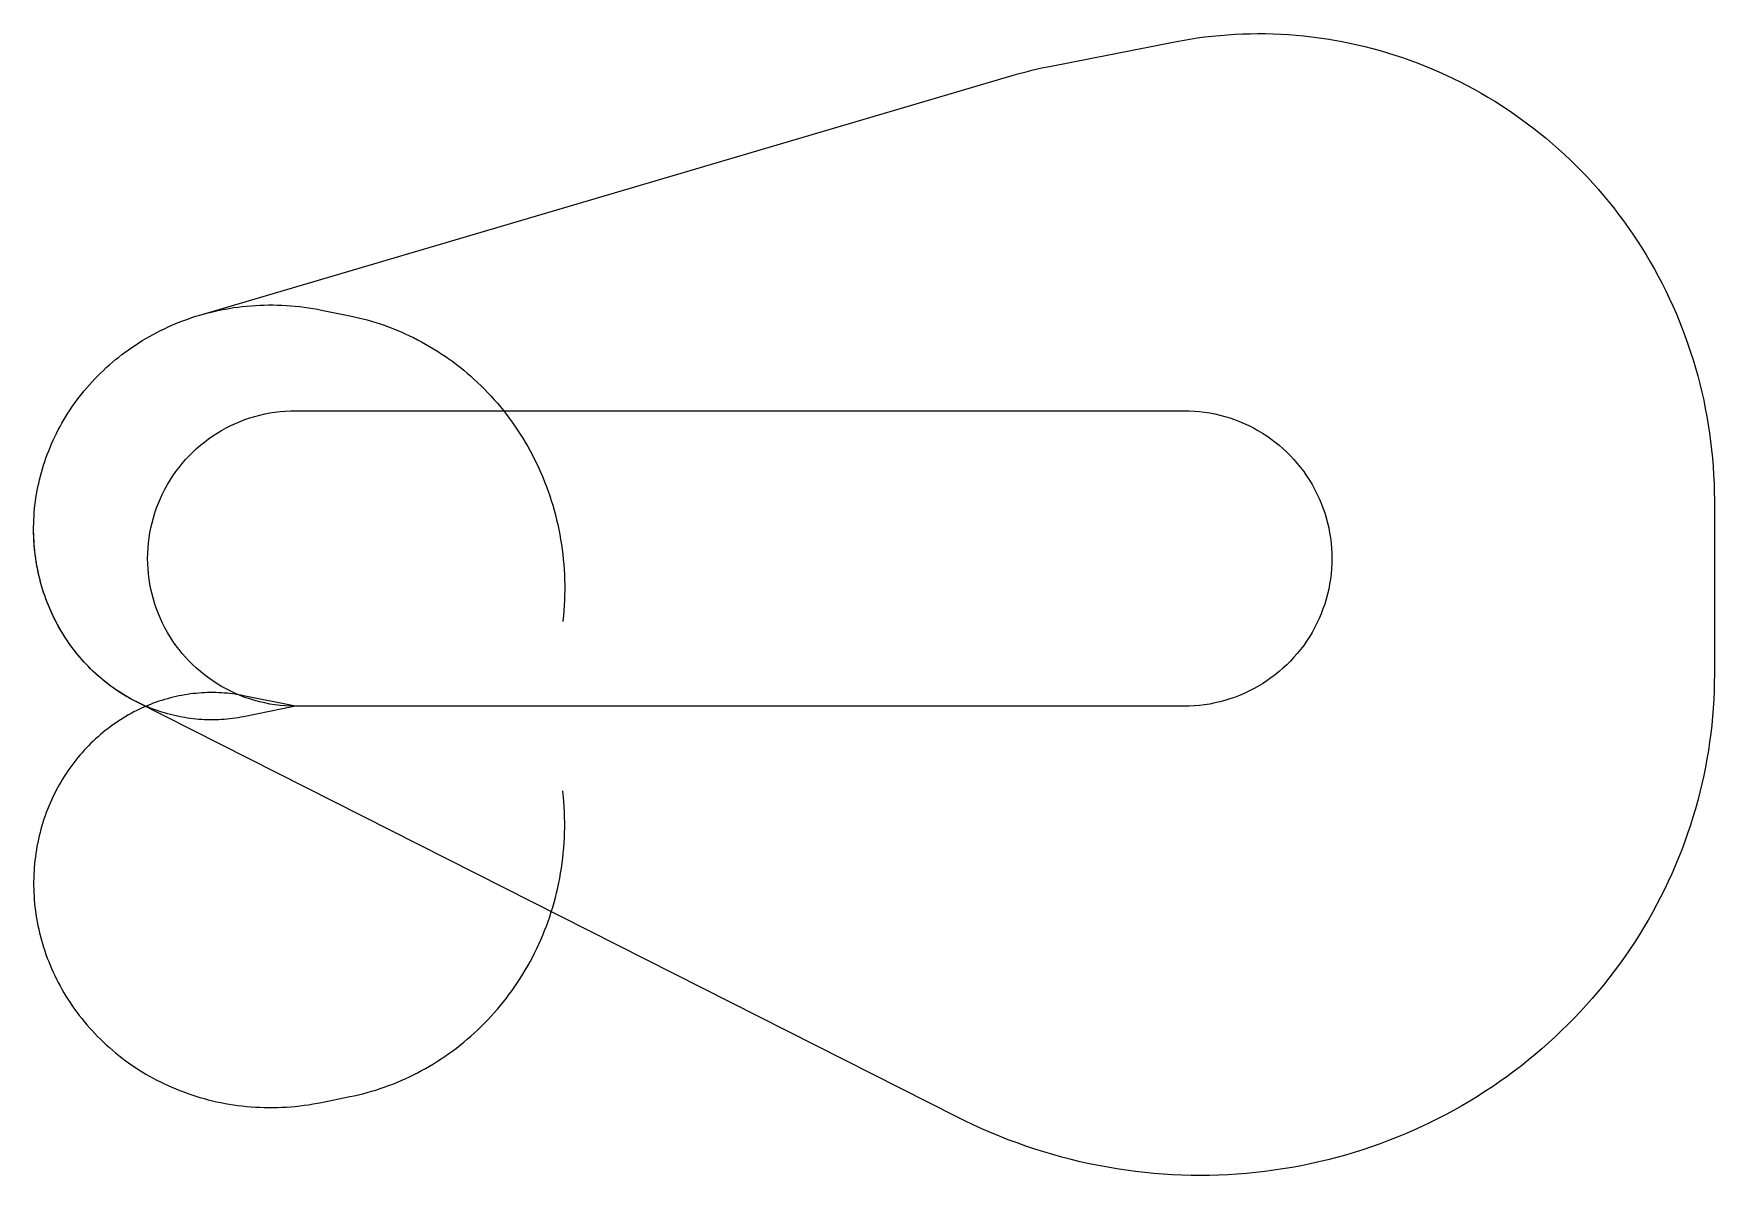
# Model space of a CAD drawing. Header units: metres. Extents: x -7268 to 39373, y -13027 to 18676.
import ezdxf

# ---------------------------------------------------------------- set-up
doc = ezdxf.new("R2010")
doc.units = ezdxf.units.M

msp = doc.modelspace()

# ---------------------------------------------------------------- linework, layer by layer
at = {"layer": 'NorminalTrack', "color": 1}
msp.add_lwpolyline([(0, 0), (0, 0), (-143, 2), (-286, 10), (-429, 22), (-571, 40), (-712, 62), (-853, 90), (-993, 122), (-1131, 159), (-1268, 201), (-1403, 247), (-1537, 299), (-1669, 355), (-1799, 415), (-1926, 480), (-2051, 550), (-2174, 623), (-2294, 701), (-2412, 784), (-2526, 870), (-2637, 960), (-2745, 1054), (-2850, 1152), (-2951, 1253), (-3049, 1358), (-3143, 1466), (-3233, 1577), (-3319, 1691), (-3402, 1809), (-3480, 1929), (-3553, 2051), (-3623, 2177), (-3688, 2304), (-3748, 2434), (-3804, 2566), (-3856, 2700), (-3902, 2835), (-3944, 2972), (-3981, 3110), (-4013, 3250), (-4041, 3391), (-4063, 3532), (-4081, 3674), (-4093, 3817), (-4100, 3960), (-4103, 4103), (-4100, 4246), (-4093, 4389), (-4081, 4532), (-4063, 4674), (-4041, 4815), (-4013, 4956), (-3981, 5096), (-3944, 5234), (-3902, 5371), (-3856, 5506), (-3804, 5640), (-3748, 5772), (-3688, 5902), (-3623, 6029), (-3553, 6154), (-3480, 6277), (-3402, 6397), (-3319, 6515), (-3233, 6629), (-3143, 6740), (-3049, 6848), (-2951, 6953), (-2850, 7054), (-2745, 7152), (-2637, 7246), (-2526, 7336), (-2412, 7422), (-2294, 7505), (-2174, 7583), (-2051, 7656), (-1926, 7726), (-1799, 7791), (-1669, 7851), (-1537, 7907), (-1403, 7959), (-1268, 8005), (-1131, 8047), (-993, 8084), (-853, 8116), (-712, 8144), (-571, 8166), (-429, 8184), (-286, 8196), (-143, 8203), (0, 8206), (0, 8206), (24656, 8206), (24656, 8206), (24800, 8203), (24943, 8196), (25085, 8184), (25227, 8166), (25369, 8144), (25509, 8116), (25649, 8084), (25787, 8047), (25924, 8005), (26060, 7959), (26193, 7907), (26325, 7851), (26455, 7791), (26583, 7726), (26708, 7656), (26831, 7583), (26951, 7505), (27068, 7422), (27182, 7336), (27294, 7246), (27402, 7152), (27507, 7054), (27608, 6953), (27706, 6848), (27799, 6740), (27890, 6629), (27976, 6515), (28058, 6397), (28136, 6277), (28210, 6154), (28279, 6029), (28344, 5902), (28405, 5772), (28461, 5640), (28512, 5506), (28559, 5371), (28600, 5234), (28638, 5096), (28670, 4956), (28697, 4815), (28719, 4674), (28737, 4532), (28749, 4389), (28757, 4246), (28759, 4103), (28757, 3960), (28749, 3817), (28737, 3674), (28719, 3532), (28697, 3391), (28670, 3250), (28638, 3110), (28600, 2972), (28559, 2835), (28512, 2700), (28461, 2566), (28405, 2434), (28344, 2304), (28279, 2177), (28210, 2051), (28136, 1929), (28058, 1809), (27976, 1691), (27890, 1577), (27799, 1466), (27706, 1358), (27608, 1253), (27507, 1152), (27402, 1054), (27294, 960), (27182, 870), (27068, 784), (26951, 701), (26831, 623), (26708, 550), (26583, 480), (26455, 415), (26325, 355), (26193, 299), (26060, 247), (25924, 201), (25787, 159), (25649, 122), (25509, 90), (25369, 62), (25227, 40), (25085, 22), (24943, 10), (24800, 2), (24656, 0), (0, 0)], dxfattribs=at)
at = {"layer": 'WindSpiral', "color": 5}
for points in [[(0, 0), (-1448, -293), (-1522, -307), (-1596, -320), (-1671, -332), (-1747, -343), (-1823, -352), (-1899, -360), (-1976, -366), (-2053, -372), (-2130, -376), (-2208, -378), (-2286, -380), (-2364, -380), (-2443, -378), (-2522, -375), (-2601, -371), (-2680, -365), (-2759, -358), (-2838, -350), (-2917, -340), (-2997, -329), (-3076, -316), (-3156, -302), (-3235, -287), (-3315, -270), (-3394, -251), (-3473, -231), (-3553, -210), (-3632, -187), (-3710, -163), (-3789, -137), (-3867, -110), (-3946, -82), (-4023, -52), (-4101, -20), (-4178, 12), (-4255, 47), (-4332, 83), (-4408, 120), (-4483, 158), (-4559, 198), (-4633, 240), (-4707, 283), (-4781, 327), (-4854, 373), (-4927, 420), (-4998, 469), (-5070, 519), (-5140, 570), (-5210, 623), (-5279, 677), (-5347, 732), (-5415, 789), (-5481, 847), (-5547, 906), (-5612, 967), (-5676, 1029), (-5739, 1092), (-5801, 1157), (-5863, 1223), (-5923, 1290), (-5982, 1358), (-6040, 1428), (-6097, 1498), (-6154, 1570), (-6208, 1643), (-6262, 1717), (-6315, 1793), (-6366, 1869), (-6417, 1947), (-6466, 2025), (-6513, 2105), (-6560, 2186), (-6605, 2267), (-6649, 2350), (-6691, 2434), (-6732, 2518), (-6772, 2604), (-6811, 2690), (-6848, 2778), (-6883, 2866), (-6917, 2955), (-6950, 3045), (-6981, 3136), (-7011, 3227), (-7039, 3319), (-7065, 3412), (-7090, 3506), (-7114, 3600), (-7135, 3695), (-7155, 3790), (-7174, 3886), (-7191, 3983), (-7206, 4080), (-7220, 4178), (-7232, 4276), (-7242, 4374), (-7251, 4473), (-7257, 4573), (-7263, 4672), (-7266, 4772), (-7268, 4873), (-7267, 4973), (-7266, 5074), (-7262, 5175), (-7257, 5276), (-7249, 5377), (-7240, 5479), (-7230, 5580), (-7217, 5682), (-7203, 5783), (-7186, 5885), (-7168, 5986), (-7149, 6088), (-7127, 6189), (-7104, 6290), (-7078, 6391), (-7051, 6492), (-7022, 6592), (-6992, 6692), (-6959, 6792), (-6925, 6892), (-6888, 6991), (-6850, 7089), (-6811, 7188), (-6769, 7285), (-6726, 7383), (-6680, 7479), (-6633, 7576), (-6585, 7671), (-6534, 7766), (-6482, 7860), (-6428, 7954), (-6372, 8046), (-6314, 8138), (-6255, 8229), (-6194, 8320), (-6131, 8409), (-6067, 8498), (-6000, 8585), (-5933, 8672), (-5863, 8757), (-5792, 8842), (-5719, 8925), (-5645, 9008), (-5569, 9089), (-5491, 9169), (-5412, 9248), (-5332, 9326), (-5250, 9402), (-5166, 9477), (-5081, 9551), (-4994, 9624), (-4906, 9695), (-4817, 9765), (-4726, 9833), (-4634, 9900), (-4540, 9965), (-4445, 10029), (-4349, 10091), (-4251, 10152), (-4152, 10212), (-4052, 10269), (-3951, 10325), (-3849, 10379), (-3745, 10432), (-3640, 10483), (-3535, 10532), (-3428, 10580), (-3320, 10625), (-3211, 10669), (-3101, 10711), (-2990, 10751), (-2878, 10790), (-2766, 10826), (-2652, 10861), (-2652, 10861), (19883, 17510), (20077, 17565), (20272, 17617), (20468, 17666), (20666, 17712), (20864, 17754), (20926, 17766), (24400, 18449), (24607, 18488), (24814, 18523), (25022, 18555), (25230, 18583), (25440, 18607), (25650, 18628), (25860, 18645), (26072, 18658), (26283, 18668), (26495, 18674), (26707, 18676), (26920, 18675), (27133, 18670), (27346, 18661), (27559, 18649), (27772, 18632), (27984, 18612), (28197, 18588), (28410, 18561), (28622, 18530), (28834, 18495), (29045, 18456), (29256, 18414), (29467, 18367), (29677, 18318), (29886, 18264), (30095, 18207), (30302, 18146), (30509, 18081), (30715, 18013), (30920, 17940), (31124, 17865), (31327, 17785), (31529, 17702), (31729, 17616), (31928, 17526), (32126, 17432), (32322, 17335), (32517, 17234), (32710, 17130), (32901, 17022), (33091, 16911), (33279, 16796), (33465, 16678), (33650, 16556), (33832, 16432), (34012, 16304), (34191, 16172), (34367, 16038), (34541, 15900), (34713, 15759), (34882, 15615), (35049, 15468), (35214, 15317), (35376, 15164), (35536, 15008), (35693, 14849), (35848, 14687), (36000, 14522), (36149, 14354), (36295, 14183), (36439, 14010), (36579, 13834), (36717, 13656), (36852, 13474), (36983, 13291), (37112, 13105), (37237, 12916), (37359, 12725), (37478, 12532), (37594, 12337), (37707, 12139), (37816, 11939), (37921, 11737), (38024, 11533), (38122, 11327), (38218, 11119), (38310, 10910), (38398, 10698), (38482, 10485), (38563, 10270), (38640, 10053), (38714, 9835), (38784, 9616), (38850, 9395), (38912, 9172), (38970, 8949), (39025, 8724), (39076, 8498), (39122, 8270), (39165, 8042), (39204, 7813), (39239, 7583), (39270, 7352), (39297, 7121), (39320, 6889), (39338, 6656), (39353, 6422), (39364, 6188), (39371, 5954), (39373, 5720), (39373, 5689), (39373, 890), (39371, 655), (39365, 420), (39355, 184), (39340, -51), (39322, -286), (39299, -521), (39273, -756), (39242, -990), (39207, -1225), (39168, -1459), (39124, -1692), (39077, -1925), (39025, -2157), (38970, -2389), (38910, -2619), (38846, -2849), (38779, -3078), (38707, -3306), (38631, -3533), (38551, -3759), (38467, -3984), (38379, -4207), (38287, -4429), (38191, -4650), (38091, -4869), (37987, -5087), (37879, -5303), (37768, -5517), (37652, -5730), (37533, -5940), (37410, -6149), (37283, -6356), (37153, -6561), (37019, -6764), (36881, -6964), (36740, -7162), (36595, -7358), (36446, -7552), (36294, -7743), (36138, -7932), (35979, -8118), (35817, -8302), (35651, -8482), (35482, -8661), (35310, -8836), (35134, -9008), (34956, -9178), (34774, -9344), (34589, -9508), (34401, -9668), (34210, -9826), (34017, -9980), (33820, -10131), (33621, -10278), (33419, -10422), (33214, -10563), (33006, -10700), (32796, -10834), (32584, -10965), (32369, -11091), (32151, -11214), (31932, -11333), (31710, -11449), (31485, -11561), (31259, -11669), (31031, -11773), (30800, -11873), (30568, -11969), (30334, -12062), (30098, -12150), (29860, -12234), (29620, -12314), (29379, -12390), (29137, -12462), (28893, -12530), (28647, -12593), (28401, -12652), (28153, -12707), (27903, -12758), (27653, -12804), (27402, -12846), (27150, -12884), (26897, -12917), (26643, -12946), (26388, -12971), (26133, -12991), (25877, -13007), (25621, -13018), (25365, -13025), (25108, -13027), (24850, -13025), (24593, -13018), (24336, -13007), (24078, -12991), (23821, -12971), (23564, -12946), (23306, -12916), (23050, -12883), (22793, -12844), (22538, -12802), (22282, -12754), (22027, -12702), (21773, -12646), (21520, -12585), (21268, -12520), (21016, -12450), (20766, -12376), (20517, -12297), (20269, -12214), (20022, -12127), (19776, -12035), (19532, -11939), (19289, -11839), (19048, -11734), (18809, -11625), (18571, -11511), (18370, -11411), (-4430, 131), (-4505, 170), (-4580, 210), (-4655, 252), (-4729, 296), (-4802, 340), (-4875, 387), (-4947, 434), (-5019, 483), (-5090, 533), (-5160, 585), (-5230, 638), (-5299, 693), (-5367, 748), (-5434, 806), (-5500, 864), (-5566, 924), (-5631, 985), (-5694, 1047), (-5757, 1111), (-5819, 1176), (-5880, 1242), (-5940, 1309), (-5999, 1378), (-6057, 1448), (-6114, 1519), (-6170, 1591), (-6224, 1665), (-6278, 1739), (-6330, 1815), (-6381, 1891), (-6431, 1969), (-6479, 2048), (-6527, 2128), (-6573, 2209), (-6618, 2291), (-6661, 2374), (-6703, 2458), (-6744, 2543), (-6784, 2629), (-6822, 2716), (-6858, 2803), (-6893, 2892), (-6927, 2981), (-6959, 3071), (-6990, 3162), (-7019, 3254), (-7046, 3346), (-7073, 3439), (-7097, 3533), (-7120, 3627), (-7141, 3722), (-7161, 3818), (-7179, 3914), (-7196, 4011), (-7210, 4108), (-7224, 4206), (-7235, 4304), (-7245, 4403), (-7253, 4502), (-7259, 4601), (-7264, 4701), (-7267, 4801), (-7268, 4902), (-7268, 4917)], [(0, 0), (-1448, -293), (-1522, -307), (-1596, -320), (-1671, -332), (-1747, -343), (-1823, -352), (-1899, -360), (-1976, -366), (-2053, -372), (-2130, -376), (-2208, -378), (-2286, -380), (-2364, -380), (-2443, -378), (-2522, -375), (-2601, -371), (-2680, -365), (-2759, -358), (-2838, -350), (-2917, -340), (-2997, -329), (-3076, -316), (-3156, -302), (-3235, -287), (-3315, -270), (-3394, -251), (-3473, -231), (-3553, -210), (-3632, -187), (-3710, -163), (-3789, -137), (-3867, -110), (-3946, -82), (-4023, -52), (-4101, -20), (-4178, 12), (-4255, 47), (-4332, 83), (-4408, 120), (-4483, 158), (-4559, 198), (-4633, 240), (-4707, 283), (-4781, 327), (-4854, 373), (-4927, 420), (-4998, 469), (-5070, 519), (-5140, 570), (-5210, 623), (-5279, 677), (-5347, 732), (-5415, 789), (-5481, 847), (-5547, 906), (-5612, 967), (-5676, 1029), (-5739, 1092), (-5801, 1157), (-5863, 1223), (-5923, 1290), (-5982, 1358), (-6040, 1428), (-6097, 1498), (-6154, 1570), (-6208, 1643), (-6262, 1717), (-6315, 1793), (-6366, 1869), (-6417, 1947), (-6466, 2025), (-6513, 2105), (-6560, 2186), (-6605, 2267), (-6649, 2350), (-6691, 2434), (-6732, 2518), (-6772, 2604), (-6811, 2690), (-6848, 2778), (-6883, 2866), (-6917, 2955), (-6950, 3045), (-6981, 3136), (-7011, 3227), (-7039, 3319), (-7065, 3412), (-7090, 3506), (-7114, 3600), (-7135, 3695), (-7155, 3790), (-7174, 3886), (-7191, 3983), (-7206, 4080), (-7220, 4178), (-7232, 4276), (-7242, 4374), (-7251, 4473), (-7257, 4573), (-7263, 4672), (-7266, 4772), (-7268, 4873), (-7267, 4973), (-7266, 5074), (-7262, 5175), (-7257, 5276), (-7249, 5377), (-7240, 5479), (-7230, 5580), (-7217, 5682), (-7203, 5783), (-7186, 5885), (-7168, 5986), (-7149, 6088), (-7127, 6189), (-7104, 6290), (-7078, 6391), (-7051, 6492), (-7022, 6592), (-6992, 6692), (-6959, 6792), (-6925, 6892), (-6888, 6991), (-6850, 7089), (-6811, 7188), (-6769, 7285), (-6726, 7383), (-6680, 7479), (-6633, 7576), (-6585, 7671), (-6534, 7766), (-6482, 7860), (-6428, 7954), (-6372, 8046), (-6314, 8138), (-6255, 8229), (-6194, 8320), (-6131, 8409), (-6067, 8498), (-6000, 8585), (-5933, 8672), (-5863, 8757), (-5792, 8842), (-5719, 8925), (-5645, 9008), (-5569, 9089), (-5491, 9169), (-5412, 9248), (-5332, 9326), (-5250, 9402), (-5166, 9477), (-5081, 9551), (-4994, 9624), (-4906, 9695), (-4817, 9765), (-4726, 9833), (-4634, 9900), (-4540, 9965), (-4445, 10029), (-4349, 10091), (-4251, 10152), (-4152, 10212), (-4052, 10269), (-3951, 10325), (-3849, 10379), (-3745, 10432), (-3640, 10483), (-3535, 10532), (-3428, 10580), (-3320, 10625), (-3211, 10669), (-3101, 10711), (-2990, 10751), (-2878, 10790), (-2766, 10826), (-2652, 10861), (-2538, 10893), (-2423, 10924), (-2307, 10953), (-2190, 10980), (-2073, 11005), (-1955, 11027), (-1837, 11048), (-1717, 11067), (-1598, 11084), (-1477, 11098), (-1357, 11111), (-1235, 11121), (-1114, 11130), (-992, 11136), (-870, 11140), (-747, 11142), (-624, 11142), (-501, 11140), (-378, 11135), (-254, 11129), (-131, 11120), (-7, 11109), (117, 11096), (240, 11080), (364, 11063), (487, 11043), (611, 11021), (719, 11000), (1509, 10840), (1629, 10815), (1749, 10787), (1869, 10758), (1988, 10726), (2108, 10692), (2226, 10656), (2345, 10617), (2463, 10577), (2580, 10534), (2697, 10489), (2814, 10443), (2929, 10394), (3044, 10342), (3159, 10289), (3273, 10234), (3385, 10177), (3498, 10117), (3609, 10056), (3719, 9992), (3829, 9926), (3937, 9859), (4045, 9789), (4152, 9717), (4257, 9643), (4361, 9568), (4465, 9490), (4567, 9411), (4668, 9329), (4767, 9246), (4865, 9160), (4962, 9073), (5058, 8984), (5152, 8893), (5245, 8801), (5337, 8706), (5426, 8610), (5515, 8512), (5602, 8413), (5687, 8311), (5770, 8208), (5852, 8104), (5933, 7997), (6011, 7890), (6088, 7780), (6163, 7669), (6236, 7557), (6307, 7443), (6377, 7328), (6444, 7211), (6510, 7093), (6574, 6973), (6635, 6853), (6695, 6731), (6753, 6607), (6808, 6483), (6862, 6357), (6913, 6230), (6962, 6102), (7010, 5973), (7054, 5843), (7097, 5712), (7138, 5580), (7176, 5447), (7212, 5314), (7246, 5179), (7277, 5043), (7306, 4907), (7333, 4770), (7357, 4632), (7380, 4494), (7399, 4355), (7417, 4216), (7431, 4076), (7444, 3935), (7454, 3794), (7461, 3653), (7466, 3511), (7469, 3369), (7469, 3227), (7467, 3084), (7462, 2942), (7455, 2799), (7445, 2656), (7433, 2513), (7418, 2370), (7416, 2352)], [(0, 0), (-1448, 293), (-1522, 307), (-1596, 320), (-1671, 332), (-1747, 343), (-1823, 352), (-1899, 360), (-1976, 366), (-2053, 372), (-2130, 376), (-2208, 378), (-2286, 380), (-2364, 380), (-2443, 378), (-2522, 375), (-2601, 371), (-2680, 365), (-2759, 358), (-2838, 350), (-2917, 340), (-2997, 329), (-3076, 316), (-3156, 302), (-3235, 287), (-3315, 270), (-3394, 251), (-3473, 231), (-3553, 210), (-3632, 187), (-3710, 163), (-3789, 137), (-3867, 110), (-3946, 82), (-4023, 52), (-4101, 20), (-4178, -12), (-4255, -47), (-4332, -83), (-4408, -120), (-4483, -158), (-4559, -198), (-4633, -240), (-4707, -283), (-4781, -327), (-4854, -373), (-4927, -420), (-4998, -469), (-5070, -519), (-5140, -570), (-5210, -623), (-5279, -677), (-5347, -732), (-5415, -789), (-5481, -847), (-5547, -906), (-5612, -967), (-5676, -1029), (-5739, -1092), (-5801, -1157), (-5863, -1223), (-5923, -1290), (-5982, -1358), (-6040, -1428), (-6097, -1498), (-6154, -1570), (-6208, -1643), (-6262, -1717), (-6315, -1793), (-6366, -1869), (-6417, -1947), (-6466, -2025), (-6513, -2105), (-6560, -2186), (-6605, -2267), (-6649, -2350), (-6691, -2434), (-6732, -2518), (-6772, -2604), (-6811, -2690), (-6848, -2778), (-6883, -2866), (-6917, -2955), (-6950, -3045), (-6981, -3136), (-7011, -3227), (-7039, -3319), (-7065, -3412), (-7090, -3506), (-7114, -3600), (-7135, -3695), (-7155, -3790), (-7174, -3886), (-7191, -3983), (-7206, -4080), (-7220, -4178), (-7232, -4276), (-7242, -4374), (-7251, -4473), (-7257, -4573), (-7263, -4672), (-7266, -4772), (-7268, -4873), (-7267, -4973), (-7266, -5074), (-7262, -5175), (-7257, -5276), (-7249, -5377), (-7240, -5479), (-7230, -5580), (-7217, -5682), (-7203, -5783), (-7186, -5885), (-7168, -5986), (-7149, -6088), (-7127, -6189), (-7104, -6290), (-7078, -6391), (-7051, -6492), (-7022, -6592), (-6992, -6692), (-6959, -6792), (-6925, -6892), (-6888, -6991), (-6850, -7089), (-6811, -7188), (-6769, -7285), (-6726, -7383), (-6680, -7479), (-6633, -7576), (-6585, -7671), (-6534, -7766), (-6482, -7860), (-6428, -7954), (-6372, -8046), (-6314, -8138), (-6255, -8229), (-6194, -8320), (-6131, -8409), (-6067, -8498), (-6000, -8585), (-5933, -8672), (-5863, -8757), (-5792, -8842), (-5719, -8925), (-5645, -9008), (-5569, -9089), (-5491, -9169), (-5412, -9248), (-5332, -9326), (-5250, -9402), (-5166, -9477), (-5081, -9551), (-4994, -9624), (-4906, -9695), (-4817, -9765), (-4726, -9833), (-4634, -9900), (-4540, -9965), (-4445, -10029), (-4349, -10091), (-4251, -10152), (-4152, -10212), (-4052, -10269), (-3951, -10325), (-3849, -10379), (-3745, -10432), (-3640, -10483), (-3535, -10532), (-3428, -10580), (-3320, -10625), (-3211, -10669), (-3101, -10711), (-2990, -10751), (-2878, -10790), (-2766, -10826), (-2652, -10861), (-2538, -10893), (-2423, -10924), (-2307, -10953), (-2190, -10980), (-2073, -11005), (-1955, -11027), (-1837, -11048), (-1717, -11067), (-1598, -11084), (-1477, -11098), (-1357, -11111), (-1235, -11121), (-1114, -11130), (-992, -11136), (-870, -11140), (-747, -11142), (-624, -11142), (-501, -11140), (-378, -11135), (-254, -11129), (-131, -11120), (-7, -11109), (117, -11096), (240, -11080), (364, -11063), (487, -11043), (611, -11021), (719, -11000), (1509, -10840), (1629, -10815), (1749, -10787), (1869, -10758), (1988, -10726), (2108, -10692), (2226, -10656), (2345, -10617), (2463, -10577), (2580, -10534), (2697, -10489), (2814, -10443), (2929, -10394), (3044, -10342), (3159, -10289), (3273, -10234), (3385, -10177), (3498, -10117), (3609, -10056), (3719, -9992), (3829, -9926), (3937, -9859), (4045, -9789), (4152, -9717), (4257, -9643), (4361, -9568), (4465, -9490), (4567, -9411), (4668, -9329), (4767, -9246), (4865, -9160), (4962, -9073), (5058, -8984), (5152, -8893), (5245, -8801), (5337, -8706), (5426, -8610), (5515, -8512), (5602, -8413), (5687, -8311), (5770, -8208), (5852, -8104), (5933, -7997), (6011, -7890), (6088, -7780), (6163, -7669), (6236, -7557), (6307, -7443), (6377, -7328), (6444, -7211), (6510, -7093), (6574, -6973), (6635, -6853), (6695, -6731), (6753, -6607), (6808, -6483), (6862, -6357), (6913, -6230), (6962, -6102), (7010, -5973), (7054, -5843), (7097, -5712), (7138, -5580), (7176, -5447), (7212, -5314), (7246, -5179), (7277, -5043), (7306, -4907), (7333, -4770), (7357, -4632), (7380, -4494), (7399, -4355), (7417, -4216), (7431, -4076), (7444, -3935), (7454, -3794), (7461, -3653), (7466, -3511), (7469, -3369), (7469, -3227), (7467, -3084), (7462, -2942), (7455, -2799), (7445, -2656), (7433, -2513), (7418, -2370), (7416, -2352)]]:
    msp.add_lwpolyline(points, dxfattribs=at)

doc.saveas('drawing.dxf')
